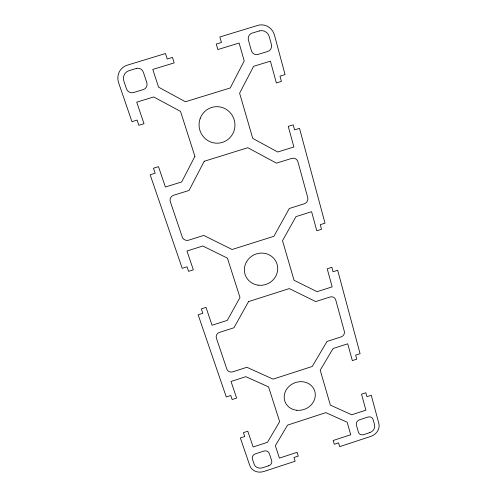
<?xml version="1.0" encoding="UTF-8"?>
<svg xmlns="http://www.w3.org/2000/svg" width="497" height="497" viewBox="0 0 497 497"><rect width="100%" height="100%" fill="white"/><g stroke="black" fill="none" stroke-linecap="round" stroke-linejoin="round"><path stroke-width="0.75" d="M194.899 156.381L181.703 181.927L165.371 187.015L158.493 166.657L153.474 168.216L155.17 173.211L150.156 174.77L182.206 268.305L187.002 266.79L188.549 271.35L193.333 269.84L186.971 251.004L202.813 246.009L227.415 258.123L239.989 297.479L227.303 320.366L212.039 325.243L206.013 307.394L201.322 308.892L202.813 313.272L198.129 314.763L226.29 396.954L230.782 395.5L232.149 399.52L236.622 398.066L231.024 381.479L245.853 376.689L268.566 386.902L279.668 421.63L267.461 442.305L253.141 446.977L247.81 431.21L243.412 432.638L244.729 436.509L240.337 437.938L249.848 465.708A11.375 9.903 -16.7 0 0 263.808 471.504L295.162 461.222L293.969 457.482L298.268 456.072L297.082 452.32L279.42 458.104L275.375 445.685L287.595 425.103L325.833 412.64L347.154 422.226L350.727 434.745L333.164 440.497L334.276 444.268L338.55 442.87L339.65 446.629L370.756 436.422A11.288 9.81 -26.9 0 0 378.844 423.469L371.265 395.277L366.929 396.687L365.867 392.767L361.518 394.177L365.891 410.162L351.714 414.79L330.375 405.117L320.211 370.184L333.065 348.54L347.738 343.806L352.336 360.611L356.759 359.176L355.653 355.1L360.083 353.671L337.668 270.281L333.046 271.753L331.847 267.318L327.212 268.79L332.158 286.862L317.061 291.683L294.044 280.258L282.526 240.691L295.939 216.649L311.594 211.71L316.813 230.776L321.528 229.285L320.279 224.663L325.001 223.165L299.517 128.356L294.578 129.891L293.205 124.834L288.248 126.375L293.882 146.969L277.736 152.001L252.762 138.415L239.61 93.219L253.613 66.306L270.405 61.156L276.369 82.962L281.426 81.402L279.991 76.122L285.054 74.562L274.487 35.231A14.245 13.438 88.3 0 0 257.813 25.397L219.842 36.971L221.451 42.481L216.251 44.065L217.866 49.545L239.119 43.059L244.207 60.92L230.235 87.975L185.406 101.761L158.568 87.155L152.79 69.418L174.18 62.889L172.459 57.422L167.234 59.019L165.489 53.533L127.151 65.213A14.345 13.612 56.1 0 0 118.653 82.837L131.96 121.672L137.104 120.088L138.874 125.312L144.006 123.728L136.725 102.165L153.722 96.952L180.529 111.415L194.899 156.381M204.211 161.27L189.034 190.457L173.627 195.265A5.206 5.088 13.8 0 0 170.322 201.676L182.25 237.007A5.107 4.939 -0.5 0 0 188.674 240.169L203.751 235.423L232.099 249.5L273.909 236.292L289.316 208.492L304.232 203.795A5.082 4.877 -46.6 0 0 307.724 197.545L297.939 161.798A5.187 5.013 -58.2 0 0 291.708 158.4L276.462 163.159L247.823 147.708L204.211 161.27M248.562 301.586L233.963 327.753L219.568 332.356A4.852 4.492 -13.1 0 0 216.381 338.109L226.862 369.159A4.777 4.355 -14.5 0 0 232.789 371.818L246.897 367.271L273.07 379.136L312.24 366.469L327.014 341.451L340.985 336.947A4.74 4.318 -30 0 0 344.322 331.331L335.723 299.89A4.815 4.448 -31.9 0 0 329.965 297.026L315.713 301.586L289.304 288.589L248.562 301.586M268.585 465.801L262.553 467.776A6.828 5.939 -16.7 0 1 254.178 464.291L252.389 459.023A4.566 3.982 -16.4 0 1 255.446 453.823L263.702 451.127A4.56 3.982 -17.2 0 1 269.293 453.494L271.66 460.644A4.541 3.951 -17.3 0 1 268.585 465.801M369.718 432.651L363.754 434.608A4.51 3.92 -26.3 0 1 358.424 432.222L356.399 424.997A4.529 3.951 -26.4 0 1 359.623 419.766L367.786 417.095A4.529 3.945 -27.2 0 1 373.123 419.524L374.57 424.867A6.772 5.883 -26.9 0 1 369.718 432.651M136.333 68.443L128.99 70.686A8.611 8.169 56.1 0 0 123.883 81.235L126.455 88.789A5.703 5.424 54.6 0 0 133.482 92.566L143.36 89.541A5.697 5.43 57 0 0 146.777 82.577L143.378 72.295A5.747 5.455 58 0 0 136.333 68.443M259.328 30.926L252.078 33.137A5.709 5.386 86.6 0 0 248.438 40.214L251.345 50.582A5.66 5.361 87.9 0 0 257.999 54.434L267.746 51.446A5.666 5.349 89.8 0 0 271.405 44.45L269.331 36.803A8.548 8.064 88.3 0 0 259.328 30.926M296.703 410.261A15.78 14.102 -22 0 0 314.477 390.362A15.78 14.102 -22 0 0 288.055 387.411A15.78 14.102 -22 0 0 296.703 410.261M258.03 285.148A16.792 15.979 -23.8 0 0 276.742 263.242A16.792 15.979 -23.8 0 0 248.351 259.21A16.792 15.979 -23.8 0 0 258.03 285.148M200.154 118.534A18.271 17.935 78.6 0 0 220.09 142.943A18.271 17.935 78.6 0 0 230.782 113.328A18.271 17.935 78.6 0 0 200.154 118.534"/></g></svg>
